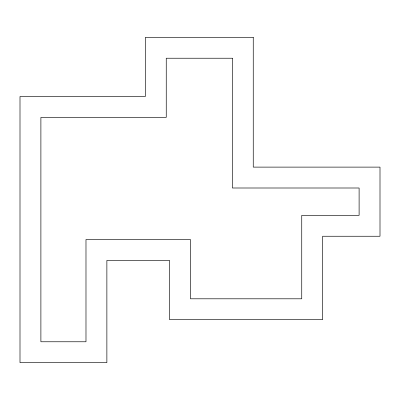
<?xml version="1.0" encoding="UTF-8"?>
<svg xmlns="http://www.w3.org/2000/svg" width="400" height="400" viewBox="0 0 400 400"><rect width="100%" height="100%" fill="white"/><g stroke="black" fill="none" stroke-linecap="round" stroke-linejoin="round"><path stroke-width="0.6" d="M253.255 37.345L145.365 37.345L145.365 96.505L20 96.505L20 362.655L106.87 362.655L106.87 260.405L169.56 260.405L169.56 319.69L322.625 319.69L322.625 236.25L380 236.25L380 167.115L253.255 167.115L253.255 37.345M232.365 58.23L166.25 58.23L166.25 117.395L40.89 117.395L40.89 341.77L85.985 341.77L85.985 239.515L190.45 239.515L190.45 298.8L301.74 298.8L301.74 215.36L359.11 215.36L359.11 188L232.365 188L232.365 58.23"/></g></svg>
